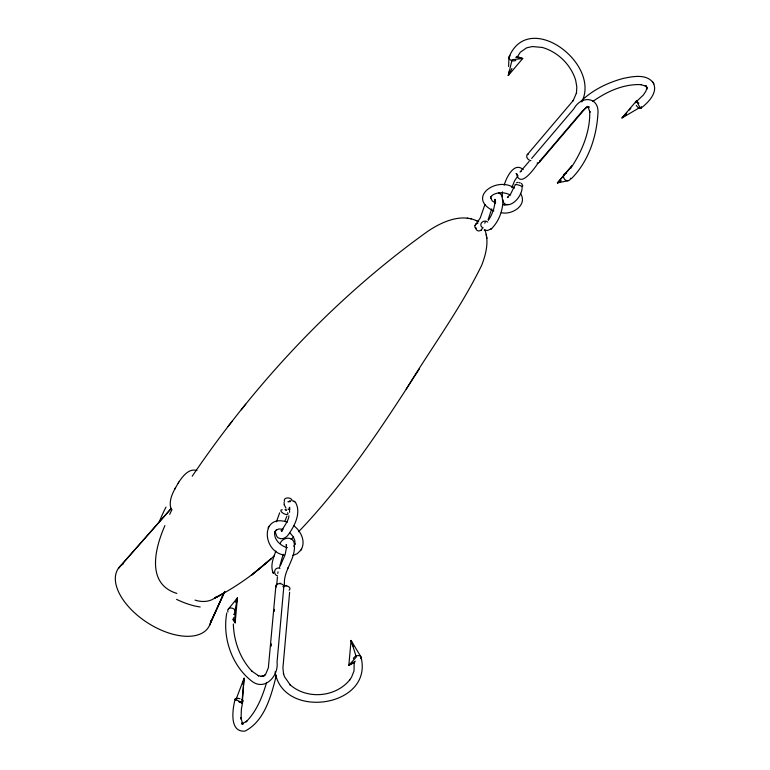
<?xml version="1.0" encoding="UTF-8"?>
<svg xmlns="http://www.w3.org/2000/svg" width="770" height="770" viewBox="0 0 770 770"><rect width="100%" height="100%" fill="white"/><g stroke="black" fill="none" stroke-linecap="round" stroke-linejoin="round"><path stroke-width="1.16" d="M284.111 502.156L284.255 504.928M508.624 66.499L508.932 57.519M242.377 701.826L244.1 678.226L236.034 699.458L241.876 703.058L242.377 701.826L239.393 701.653M275.881 585.922L268.345 667.84L265.65 674.231L264.274 675.694L264.909 675.049L263.215 676.185L262.368 676.358L264.062 675.733L261.136 676.397L262.06 676.484L257.931 675.54L258.71 675.877L251.78 671.084L252.271 671.546C240.192 658.947 233.839 641.323 233.339 624.027M228.267 609.185L237.391 598.001L235.177 622.834L232.656 619.196M276.68 585.344L277.412 577.115M271.261 646.049L271.444 643.97M274.361 611.332L274.534 609.33M284.611 586.124C282.349 570.945 295.921 559.771 294.371 544.486C294.092 535.968 282.879 536.642 280.145 543.418M289.636 592.255L282.908 668.042L283.62 674.231L283.418 673.577L284.467 676.647L290.29 685.002L289.915 684.607C306.864 699.766 335.364 697.466 349.763 679.9L349.464 680.343L351.543 677.196L354.017 670.997L354.2 662.287M360.812 656.598L351.062 640.467L348.839 665.299L354.729 662.431M283.841 586.384L277.046 662.238C278.827 675.569 265.226 691.171 252.165 681.45C231.972 666.098 222.145 637.589 226.813 612.891M475.206 225.533L475.465 224.619A3.812 2.637 24.3 0 1 475.831 224.012M289.607 512.31L289.376 507.247L289.992 508.075M502.521 191.865C499.258 214.753 520.376 203.049 522.127 188.448M233.791 618.069L233.888 617.376M280.03 565.19L283.158 554.304M277.758 573.419L278.037 571.85M235.687 601.149L237.391 598.001L234.84 611.621L235.177 622.834L233.57 618.657M276.363 675.357C271.213 695.464 264.861 720.951 244.985 731.125C228.902 732.501 232.598 708.843 235.12 699.122M242.906 700.825L241.376 709.131L241.039 719.065L240.866 717.813L242.771 724.05L241.982 722.847L243.079 723.944L241.597 723.463L243.108 723.54L241.684 723.916L246.958 721.095L245.996 721.904C256.747 711.278 262.416 696.619 266.641 682.374M516.699 56.431L522.743 58.481L508.306 75.479L509.374 70.782M511.906 68.52L508.306 75.479L512.088 59.714L522.743 58.481L515.756 57.249M242.675 684.068L244.1 678.226L241.876 703.058L239.047 701.865M276.44 521.8L279.645 512.83M288.894 515.736C289.308 520.645 279.366 533.023 281.81 530.713L281.079 530.742L282.513 530.963M178.255 483.06C173.808 490.625 168.524 499.172 170.776 508.171M284.881 521.29L286.902 516.121M509.095 56.864C529.019 9.356 601.129 63.756 581.764 101.929M504.167 185.233C506.082 178.072 514.139 161.161 523.205 169.65M511.761 187.62L514.716 180.594L517.989 175.743M488.093 219.864L491.693 208.901M514.63 185.801L510.616 194.078L507.343 197.428L508.479 197.062M571.09 168.014L571.889 165.916L557.442 182.904L568.135 180.7M508.306 75.479L509.538 72.245M164.905 525.592C155.222 547.634 145.559 583.795 176.879 593.429M275.891 551.05C273.311 557.942 269.866 566.297 273.446 573.419L273.119 572.774M279.356 567.5L281.291 563.553M287.345 522.175C260.395 512.935 261.867 551.676 284.197 555.083M295.362 502.204C301.811 512.782 294.178 527.055 287.422 535.843C285.343 538.076 281.887 539.654 278.952 538.124C275.727 538.057 275.467 528.653 274.697 532.879L274.823 532.359L274.611 533.995C274.736 540.684 281.637 546.45 287.335 547.643M301.349 549.337C305.863 541.194 300.791 531.059 293.986 525.91M209.517 625.384L224.041 592.996M484.956 204.464L480.239 218.016L476.351 223.541M224.349 592.12L210.48 622.718L224.859 591.312M169.679 514.379L171.999 509.471M235.36 602.275L237.391 598.001M517.584 56.595L520.299 52.225L526.613 47.855L532.243 46.547L542.215 47.432C557.884 51.869 570.926 64.728 575.691 80.292L576.817 86.885L576.432 93.42L576.566 92.766L573.101 100.832L573.534 100.187L527.325 154.626M175.579 487.641L174.723 489.277M287.441 568.915L288.201 567.509M281.204 563.717L285.102 554.669L286.488 547.73L286.161 544.544L286.613 545.266M292.793 555.478L297.201 553.717L300.897 550.069M300.589 550.588L301.657 548.837M268.095 527.825L268.403 527.335M268.855 526.593L269.163 526.083M275.294 531.242L274.986 531.733L276.565 529.799L276.112 530.193L278.75 528.971L283.273 529.211M298.587 531.772C339.917 488.584 373.873 439.141 406.262 389.1C431.383 347.828 460.499 308.664 481.731 265.188C485.918 254.235 489.297 241.26 484.831 229.826M179.131 481.693C182.952 475.985 189.073 468.016 196.918 470.547M178.197 483.146L179.266 481.481M406.262 389.1L419.458 368.714M572.466 165.666C582.803 149.563 590.349 130.525 589.724 111.15L589.916 112.372L587.924 106.404L588.752 107.617L587.702 106.635L588.915 107.396L587.654 106.866M488.526 220.191L491.433 215.042L493.762 208.824L494.966 203.03L494.86 199.392L495.129 201.066C494.157 197.813 495.601 200.624 494.898 199.671L495.457 200.104M192.211 476.216C256.073 382.093 335.114 297.653 427.745 231.337C441.951 221.731 462.115 212.53 478.671 221.808M495.043 202.828L495.659 202M228.035 426.455L232.405 420.978M241.289 409.765L245.707 404.231M293.774 546.325L295.045 543.803L294.929 544.274L294.833 540.501L293.149 536.651L290.059 533.013M571.889 165.916L557.442 182.904L560.56 181.518M529.154 161.411L520.087 171.931L521.194 171.421M531.647 158.476L573.929 108.724C581.321 94.941 599.984 96.751 597.857 114.47C596.394 137.724 588.068 162.124 571.273 178.756M538.018 163.25C535.756 166.31 520.106 190.142 516.4 173.481L517.267 174.713M540.232 160.641L582.563 110.88L585.662 108.108L589.04 106.664M539.462 162.172L586.846 106.587M171.335 508.248L118.397 568.347L171.007 508.758M626.77 112.738L621.977 117.945L639.918 107.463L636.415 100.947L621.977 117.945L626.472 114.528M629.177 110.139L630.774 108.406M291.147 539.385L293.63 536.854M274.467 555.594C256.631 572.514 236.428 586.865 214.618 598.184L224.436 592.813L216.668 597.145M581.167 100.995C592.91 89.801 607.973 82.457 623.575 78.357C632.93 76.423 645.857 73.805 652.864 82.246M491.395 228.786C499.008 221.404 502.935 210.306 502.974 199.796M635.914 102.035L643.2 95.191L645.789 91.399L646.781 88.415L646.771 89.349L646.348 86.202L647.127 87.953L645.789 85.845L646.29 86.625L645.087 85.537L645.799 86.173L640.592 84.517L641.391 84.604C623.305 83.882 606.972 91.486 592.804 101.457M641.006 108.156C648.484 102.41 659.409 91.38 652.373 81.466M216.832 596.423L216.101 597.019M215.85 597.212C210.104 602.101 201.933 602.39 195.031 600.1M491 229.075L490.442 229.45M491.655 228.584L487.449 230.548L484.147 229.951M285.256 509.432L286.556 510.346L285.169 509.682M355.326 661.16L348.839 665.299L356.317 657.003L351.062 640.467L353.315 646.348M480.74 230.336L479.441 230.865A3.196 3.07 -80 0 1 476.447 229.758L475.793 228.478M557.442 182.904L561.272 180.729M285.651 585.575L286.69 585.585M279.52 583.285L280.521 583.275M516.526 182.788L517.825 182.355M476.447 223.714L477.005 223.502A3.802 3.196 57.1 0 1 477.795 223.464M484.782 223.194L485.235 222.155M514.504 188.101C496.448 175.541 465.908 198.15 493.897 211.009M507.959 204.445L505.649 204.781M290.877 500.731L287.922 501.761L290.29 501.626M289.895 509.365L288.586 509.336M519.057 182.548L520.356 183.039M504.456 204.849L505.813 204.772M503.291 204.839L504.571 204.849M501.231 212.674C511.935 215.35 528.259 205.051 520.385 193.289M467.246 218.151L467.939 218.276M470.691 218.767L471.24 218.863M287.97 509.23L288.779 509.374M498.508 192.818L500.741 194.175L502.377 196.86M293.89 501.222L295.622 502.435M293.312 500.972L294.236 501.376M476.255 220.586L476.794 220.865M510.577 195.041C504.908 192.269 498.671 191.817 493.108 194.714L491.01 196.697L491.27 196.206L490.654 198.429L490.625 197.774L492.251 200.903L495.62 203.107M637.175 101.476L636.415 100.947L638.859 103.247M285.978 508.123L284.217 504.774M521.502 183.385L522.791 185.724M653.384 83.073L653.884 83.863M272.638 571.831L272.955 572.447M361.063 657.32C373.614 707.264 282.648 720.489 275.092 671.835M351.062 640.467L351.948 643.787M486.717 237.93L486.784 238.421L486.217 234.369M284.505 501.222A3.985 2.647 7.3 0 1 287.585 497.911A3.985 2.647 7.3 0 1 292.215 500.914M475.09 227.727A3.84 2.512 64.2 0 1 474.955 225.341M475.956 224.089A3.677 2.329 7.2 0 1 476.486 223.752M482.261 228.267A3.85 3.022 -2.9 0 1 481.221 229.806M481.539 230.009A3.802 2.81 -3.6 0 1 480.923 230.499M476.178 228.238A3.812 0.886 68.1 0 1 475.976 227.708M210.903 620.649A53.833 29.202 32.9 0 1 147.012 622.449A53.833 29.202 32.9 0 1 123.537 563.65M200.181 606.972A48.077 20.174 31.2 0 1 176.571 599.368M159.005 522.532A60.089 22.426 -69.7 0 1 166.012 507.112M515.784 60.368A3.985 2.647 14.7 0 1 510.106 59.704A3.985 2.647 14.7 0 1 510.192 55.806M530.905 160.67A3.985 2.849 40.4 0 1 526.901 157.359A3.985 2.849 40.4 0 1 528.586 153.99M641.294 106.549A3.985 1.944 52.1 0 1 639.774 108.406A3.985 1.944 52.1 0 1 636.328 105.403M635.587 102.843A3.985 1.944 52.1 0 1 636.713 101.736M539.943 160.487A3.985 2.849 40.4 0 1 537.123 162.97M227.968 611.919A3.985 3.167 23.5 0 1 230.066 608.107A3.985 3.167 23.5 0 1 235.052 610.331A3.985 3.167 23.5 0 1 233.56 614.422M276.247 587A3.985 2.493 5.1 0 1 279.693 583.65A3.985 2.493 5.1 0 1 283.591 587.212M353.392 658.706A3.985 2.464 -19.1 0 1 358.31 655.578A3.985 2.464 -19.1 0 1 360.697 658.639M282.908 586.702A3.985 2.493 5.1 0 1 288.509 586.644A3.985 2.493 5.1 0 1 289.087 590.186M570.695 178.216A3.985 3.504 58.2 0 1 566.816 180.671A3.985 3.504 58.2 0 1 563.515 176.638A3.985 3.504 58.2 0 1 566.451 173.048M515.65 185.137A3.985 0.606 17.6 0 1 516.516 184.559A3.985 0.606 17.6 0 1 521.665 186.225A3.985 0.606 17.6 0 1 521.608 187.062M241.761 699.497A3.985 1.425 13.2 0 1 241.347 701.614M239.595 701.537A3.985 1.425 13.2 0 1 239.008 701.432M236.063 700.334A3.985 1.425 13.2 0 1 235.687 698.534A3.985 1.425 13.2 0 1 239.961 698.746M277.633 575.912A3.985 3.735 83.4 0 1 274.775 570.705A3.985 3.735 83.4 0 1 279.953 568.433M483.204 227.853A3.985 3.436 -13.9 0 1 481.558 222.732A3.985 3.436 -13.9 0 1 487.747 222.116M287.585 512.724A3.985 1.579 28.7 0 1 286.276 514.495A3.985 1.579 28.7 0 1 281.454 511.838A3.985 1.579 28.7 0 1 282.282 509.807M271.107 558.75L251.848 574.892L271.107 558.75M290.011 501.414L289.395 501.443L290.011 501.414M516.603 174.135L516.256 173.481L516.583 174.145"/></g></svg>
